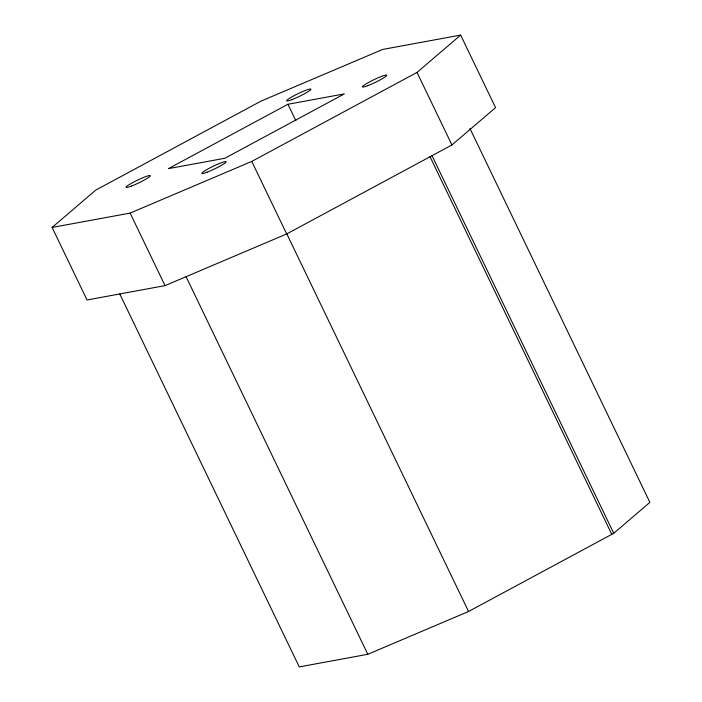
<?xml version="1.0" encoding="UTF-8"?>
<svg xmlns="http://www.w3.org/2000/svg" width="702" height="702" viewBox="0 0 702 702"><rect width="100%" height="100%" fill="white"/><g stroke="black" fill="none" stroke-linecap="round" stroke-linejoin="round"><path stroke-width="1.05" d="M52.115 227.448L95.735 190.119L260.995 101.123L382.634 49.447L460.644 35.1L495.559 107.634L451.93 144.963L286.679 233.959L165.04 285.635L87.03 299.982L52.115 227.448L130.133 213.101L251.764 161.425L417.023 72.42L460.644 35.1M119.779 293.962L299.263 666.9L367.804 654.29L468.559 611.486L613.75 533.292L649.885 502.378L469.928 128.457M287.934 104.273L168.401 168.647L224.833 158.266L344.357 93.901L287.934 104.273L295.849 120.718M417.023 72.42L451.93 144.963M431.897 155.432L613.75 533.292M429.922 156.493L611.775 534.354M286.697 233.626L468.559 611.486M251.764 161.425L286.679 233.959M185.951 276.421L367.804 654.29M130.133 213.101L165.04 285.635M131.239 186.153A13.505 1.509 -25.7 0 0 150.316 175.877A13.505 1.509 -25.7 0 0 132.976 182.45A13.505 1.509 -25.7 0 0 131.239 186.153M207.046 172.209A13.505 1.509 -25.7 0 0 226.132 161.925A13.505 1.509 -25.7 0 0 208.792 168.506A13.505 1.509 -25.7 0 0 207.046 172.209M291.83 99.658A13.505 1.509 -25.7 0 0 310.916 89.382A13.505 1.509 -25.7 0 0 293.568 95.955A13.505 1.509 -25.7 0 0 291.83 99.658M367.646 85.714A13.505 1.509 -25.7 0 0 386.732 75.439A13.505 1.509 -25.7 0 0 369.384 82.011A13.505 1.509 -25.7 0 0 367.646 85.714"/></g></svg>
